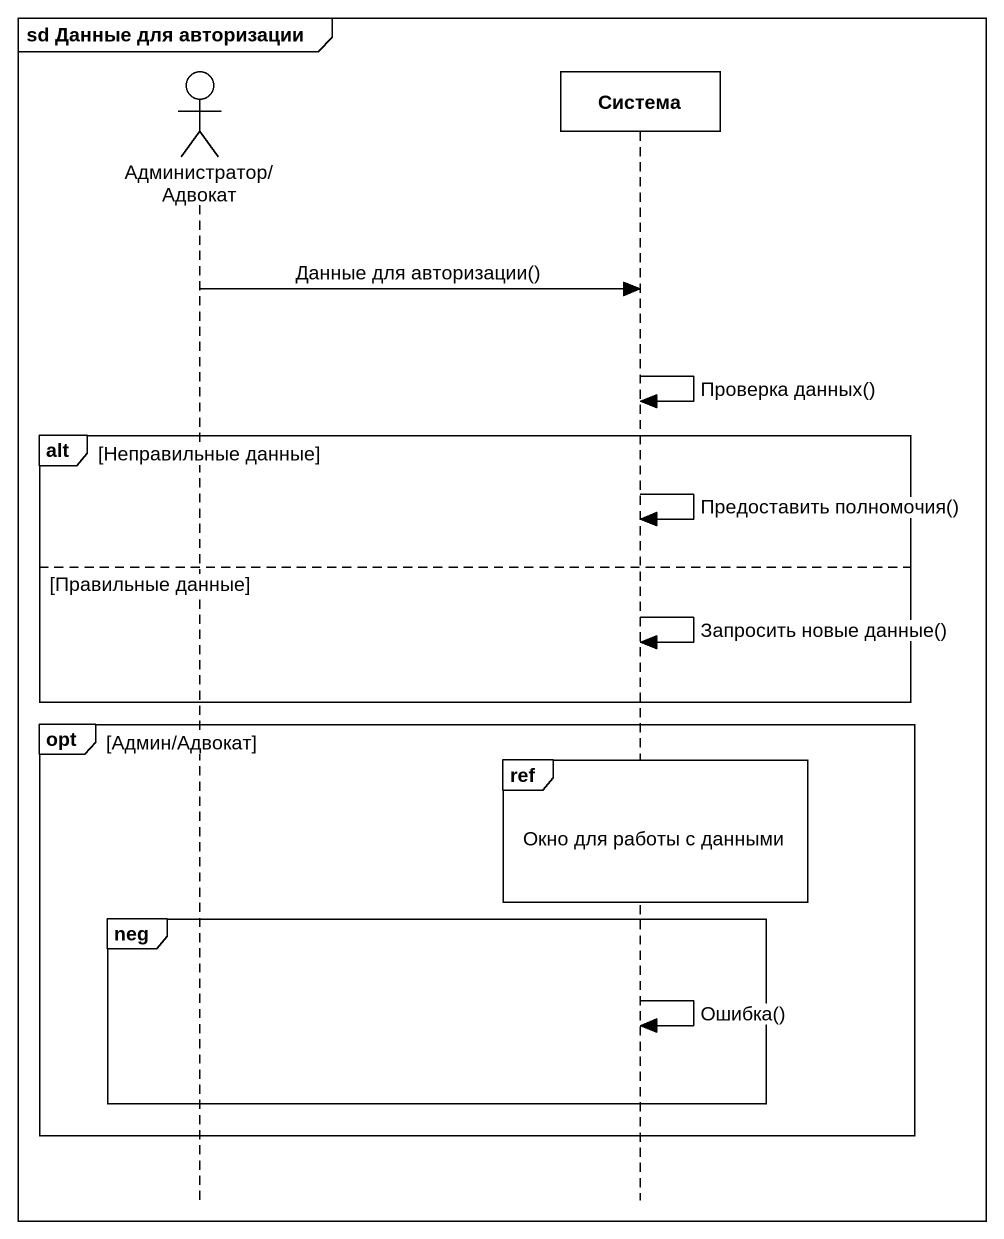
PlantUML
@startuml
mainframe sd Данные для авторизации
hide footbox
actor "Администратор/Адвокат" as Администратор_Адвокат
participant Система

Администратор_Адвокат -> Система : Данные для авторизации()
Система -> Система : Проверка данных()
alt Неправильные данные
  Система -> Система : Предоставить полномочия()
else Правильные данные
  Система -> Система : Запросить новые данные()
end
opt Админ/Адвокат
  ref over Система : Окно для работы с данными
  group neg
    Система -> Система : Ошибка()
  end
end
@enduml
